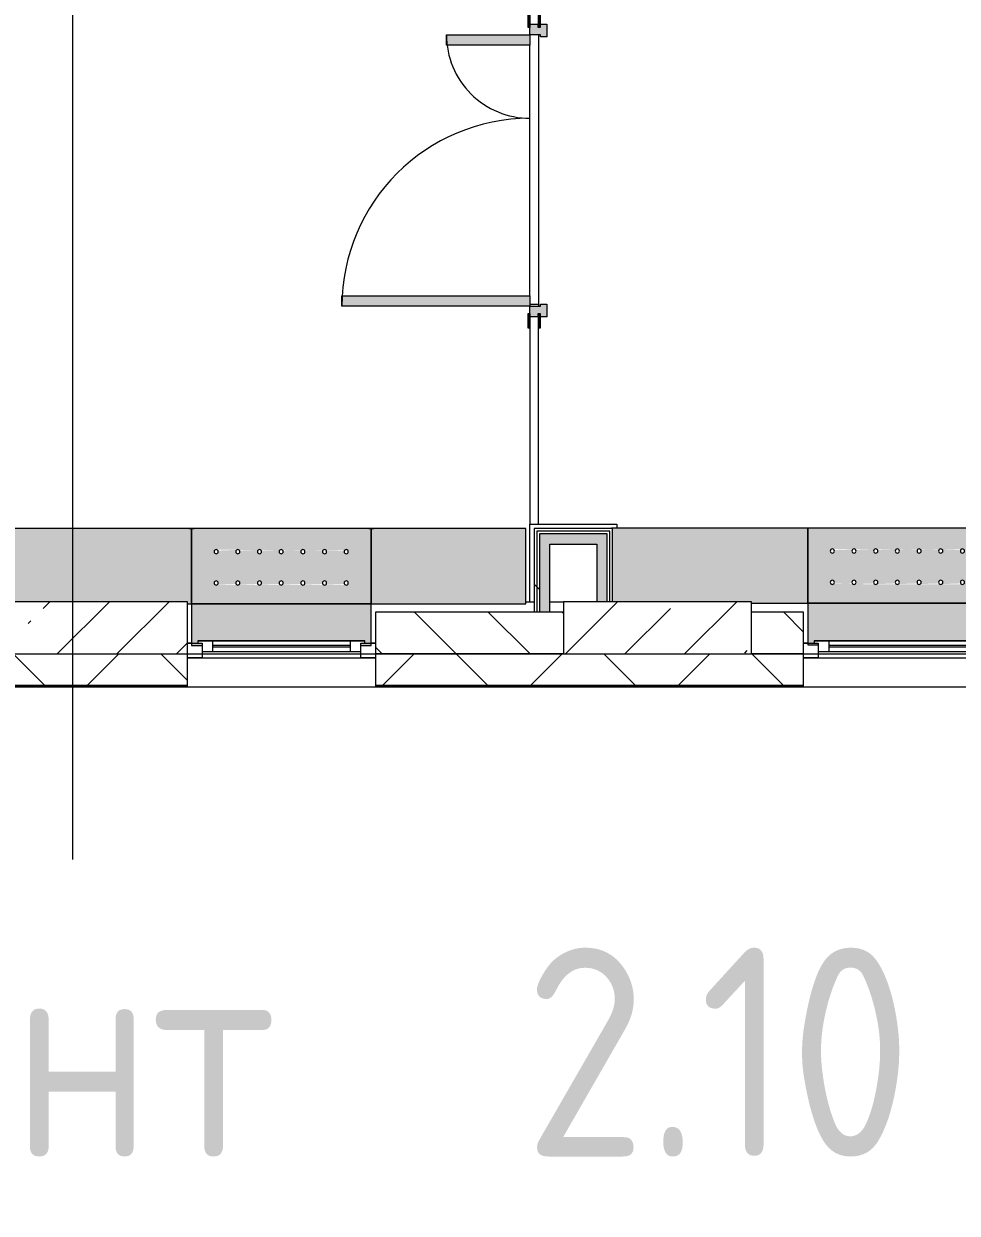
# Model space of a CAD drawing. Header units: millimetres. Extents: x 39815 to 261742, y -8553 to 29000.
# Drawn here: x 233879 to 238347, y -2778 to 2917 of the extents above; entities that cross this region are included whole.
import ezdxf

# ---------------------------------------------------------------- set-up
doc = ezdxf.new("R2010")
doc.units = ezdxf.units.MM
for name, color, linetype, lineweight, true_color in [('A-DOOR-2', 7, 'Continuous', 5, 0xaaaaaa), ('A-DOOR-3', 7, 'Continuous', 5, 0xe2e2e2), ('A-DOOR-FRAM-2', 7, 'Continuous', 5, 0xe2e2e2), ('A-DOOR-FRAM-3', 7, 'Continuous', 5, 0xaaaaaa), ('A-FLOR-1', 7, 'Continuous', 5, 0xaaaaaa), ('G-ANNO-TEXT-1', 7, 'Continuous', 9, 0x3c3c3c), ('I-WALL-1', 7, 'Continuous', 5, 0xe7e7e7), ('Знаки-2', 7, 'Continuous', 5, 0xd7cfbf)]:
    doc.layers.add(name, color=color, linetype=linetype, lineweight=lineweight, true_color=true_color)
for name, color, linetype, lineweight in [('A-GLAZ-2', 7, 'Continuous', 5), ('A-WALL-2', 7, 'Continuous', 9), ('A-WALL-4', 7, 'Continuous', 5), ('I-WALL-3', 7, 'Continuous', 5), ('S-COLS', 7, 'Continuous', 5), ('Знаки', 7, 'Continuous', 5)]:
    doc.layers.add(name, color=color, linetype=linetype, lineweight=lineweight)
doc.styles.add('GOST Common_4', font='GOST_Common.ttf', dxfattribs={"width": 0.9, "height": 1000})
pattern_1 = [(45, (134731.94, 0), (-530.33, 530.33), []), (135, (134731.94, 0), (-530.33, -530.33), [])]

# ---------------------------------------------------------------- blocks, each defined once
blk = doc.blocks.new('BSC_Колонна _Прямоугольная - 250х900-23282983-Общий план 2 этажа с размещением фрагментов 2_8-2_11')
at = {"layer": 'S-COLS'}
h = blk.add_hatch(dxfattribs=at)
h.set_pattern_fill('FP_103', color=256, style=0, pattern_type=2)
h.set_pattern_definition([(45, (-99480, -25), (-285.1231, 285.1231), []), (45, (-99194.88, -25), (-285.1231, 285.1231), [504.031, -100.806, 16.764, -84.042])])
h.paths.add_polyline_path([(450, -125), (450, 125), (-450, 125), (-450, -125), (375, -125)])
for p, q in [((450, 125), (-450, 125)), ((-450, 125), (-450, -125)), ((450, -125), (450, 125)), ((-450, -125), (450, -125))]:
    blk.add_line(p, q, dxfattribs=at)
blk = doc.blocks.new('BSC_Колонна _Прямоугольная - 250х900-V168-Общий план 2 этажа с размещением фрагментов 2_8-2_11')
at = {"layer": 'S-COLS'}
h = blk.add_hatch(dxfattribs=at)
h.set_pattern_fill('FP_105', color=256, style=0, pattern_type=2)
h.set_pattern_definition([(45, (-102180, -25), (-285.1231, 285.1231), []), (45, (-101894.88, -25), (-285.1231, 285.1231), [504.031, -100.806, 16.764, -84.042])])
h.paths.add_polyline_path([(450, -125), (446, 125), (-450, 125), (-450, -125), (446, -125)])
for p, q in [((450, 125), (-450, 125)), ((-450, 125), (-450, -125)), ((450, -125), (450, 125)), ((-450, -125), (450, -125))]:
    blk.add_line(p, q, dxfattribs=at)
blk = doc.blocks.new('120_Окно_СКБ_1Ст - 120_Окно_СКБ_1Ст 900х2500_h_ с форточкой-V212-Общий план 2 этажа с размещением фрагментов 2_8-2_11')
at = {"layer": 'A-GLAZ-2'}
for p, q in [((-450, -127), (-450, -57)), ((-450, -57), (-380, -57)), ((450, -57), (-450, -57)), ((-380, -57), (-380, -127)), ((380, -87), (-380, -87)), ((-380, -87), (-380, -127)), ((-330, -137), (-330, -87)), ((-330, -107), (330, -107)), ((330, -137), (330, -87)), ((380, -127), (380, -57)), ((380, -57), (450, -57)), ((380, -127), (380, -87)), ((450, -57), (450, -127)), ((-380, -127), (-450, -127)), ((-450, -127), (-430, -127)), ((-380, -127), (-400, -127)), ((-400, -127), (-400, -137)), ((-400, -137), (400, -137)), ((400, -137), (-400, -137)), ((330, -117), (-330, -117)), ((450, -127), (380, -127)), ((400, -127), (380, -127)), ((400, -137), (400, -127)), ((430, -127), (450, -127))]:
    blk.add_line(p, q, dxfattribs=at)
blk = doc.blocks.new('120_Окно_СКБ_1Ст - 120_Окно_СКБ_1Ст 900х2500_h_ с форточкой-V213-Общий план 2 этажа с размещением фрагментов 2_8-2_11')
at = {"layer": 'A-GLAZ-2'}
for p, q in [((-450, -127), (-450, -57)), ((-450, -57), (-380, -57)), ((450, -57), (-450, -57)), ((-380, -57), (-380, -127)), ((380, -87), (-380, -87)), ((-380, -87), (-380, -127)), ((-330, -137), (-330, -87)), ((-330, -107), (330, -107)), ((330, -137), (330, -87)), ((380, -127), (380, -57)), ((380, -57), (450, -57)), ((380, -127), (380, -87)), ((450, -57), (450, -127)), ((-380, -127), (-450, -127)), ((-450, -127), (-429.8, -127)), ((-380, -127), (-400, -127)), ((-400, -127), (-400, -137)), ((-400, -137), (400, -137)), ((400, -137), (-400, -137)), ((330, -117), (-330, -117)), ((450, -127), (380, -127)), ((400, -127), (380, -127)), ((400, -137), (400, -127)), ((430.2, -127), (450, -127))]:
    blk.add_line(p, q, dxfattribs=at)
blk = doc.blocks.new('Зашивка без перфорации М3_2_1 - М3_2_4-31137485-Общий план 2 этажа с размещением фрагментов 2_8-2_11')
at = {"layer": 'Знаки-2'}
blk.add_hatch(color=256, dxfattribs=at).paths.add_polyline_path([(156.6, 180), (-430, 180), (-430, -179.9), (310.2, -179.9), (310.2, 180)])
at = {"layer": 'Знаки'}
for p, q in [((310.2, 180), (-430, 180)), ((-430, 180), (-430, -179.9)), ((310.2, -179.9), (310.2, 180)), ((-430, -179.9), (310.2, -179.9))]:
    blk.add_line(p, q, dxfattribs=at)
blk = doc.blocks.new('Зашивка радиатора_ с перфорацией М1_1 - Зашивка радиатора_ с перфорацией М1_1-V299-Общий план 2 этажа с размещением фрагментов 2_8-2_11')
at = {"layer": 'Знаки-2'}
blk.add_hatch(color=256, dxfattribs=at).paths.add_polyline_path([(-430, 380), (-430, 180), (430, 180), (430, 380), (380, 380), (380, 368), (400, 368), (400, 358), (-400, 358), (-400, 368), (-380, 368), (-380, 380), (-400, 380)])
h = blk.add_hatch(color=256, dxfattribs=at)
h.paths.add_polyline_path([(430.2, 180), (-430, 180), (-430, -179.9), (430.2, -179.9), (430.2, 164.1)])
h.paths.add_polyline_path([(312.2, 90.4), (320.9, 85.4), (320.9, 75.4), (312.2, 70.4), (303.6, 75.4), (303.6, 85.4), (307.2, 89), (217.2, 85.4), (217.2, 75.4), (208.5, 70.4), (199.8, 75.4), (199.8, 85.4), (203.5, 89), (113.4, 85.4), (113.4, 75.4), (104.7, 70.4), (96.1, 75.4), (96.1, 85.4), (99.7, 89), (9.7, 85.4), (9.7, 75.4), (1, 70.4), (-7.7, 75.4), (-7.7, 85.4), (-4, 89), (-94.1, 85.4), (-94.1, 75.4), (-102.8, 70.4), (-111.4, 75.4), (-111.4, 85.4), (-107.8, 89), (-197.8, 85.4), (-197.8, 75.4), (-206.5, 70.4), (-215.2, 75.4), (-215.2, 85.4), (-211.5, 89), (-301.6, 85.4), (-301.6, 75.4), (-310.3, 70.4), (-318.9, 75.4), (-318.9, 85.4), (-310.3, 90.4), (-307.7, 90), (309.7, 90)])
h.paths.add_polyline_path([(104.7, -59.6), (113.4, -64.6), (113.4, -74.6), (109.7, -78.3), (199.8, -74.6), (199.8, -64.6), (208.5, -59.6), (217.2, -64.6), (217.2, -74.6), (213.5, -78.3), (303.6, -74.6), (303.6, -64.6), (312.2, -59.6), (320.9, -64.6), (320.9, -74.6), (312.2, -79.6), (309.7, -79.3), (-318.9, -74.6), (-318.9, -64.6), (-310.3, -59.6), (-301.6, -64.6), (-301.6, -74.6), (-305.3, -78.3), (-215.2, -74.6), (-215.2, -64.6), (-206.5, -59.6), (-197.8, -64.6), (-197.8, -74.6), (-201.5, -78.3), (-111.4, -74.6), (-111.4, -64.6), (-102.8, -59.6), (-94.1, -64.6), (-94.1, -74.6), (-97.8, -78.3), (-7.7, -74.6), (-7.7, -64.6), (1, -59.6), (9.7, -64.6), (9.7, -74.6), (6, -78.3), (96.1, -74.6), (96.1, -64.6), (102.2, -60)])
at = {"layer": 'Знаки'}
for p, q in [((-380, 380), (-430, 380)), ((-430, 380), (-430, 180)), ((430, 380), (380, 380)), ((430, 180), (430, 380)), ((-430, 180), (430, 180)), ((430.2, 180), (-430, 180)), ((-430, 180), (-430, -179.9)), ((430.2, -179.9), (430.2, 180)), ((-430, -179.9), (430.2, -179.9))]:
    blk.add_line(p, q, dxfattribs=at)
for centre, start, end in [((-310.3, 80.4), 180, 0), ((-310.3, 80.4), 0, 180), ((-206.5, 80.4), 0, 180), ((-206.5, 80.4), 180, 360), ((-102.8, 80.4), 0, 180), ((-102.8, 80.4), 180, 0), ((1, 80.4), 0, 180), ((1, 80.4), 180, 0), ((104.7, 80.4), 0, 180), ((104.7, 80.4), 180, 360), ((208.5, 80.4), 0, 180), ((208.5, 80.4), 180, 0), ((312.2, 80.4), 0, 180), ((312.2, 80.4), 180, 0), ((-310.3, -69.6), 0, 180), ((-310.3, -69.6), 180, 0), ((-206.5, -69.6), 0, 180), ((-206.5, -69.6), 180, 0), ((-102.8, -69.6), 0, 180), ((-102.8, -69.6), 180, 0), ((1, -69.6), 0, 180), ((1, -69.6), 180, 0), ((104.7, -69.6), 0, 180), ((104.7, -69.6), 180, 0), ((208.5, -69.6), 0, 180), ((208.5, -69.6), 180, 0), ((312.2, -69.6), 0, 180), ((312.2, -69.6), 180, 0)]:
    blk.add_arc(centre, 10, start, end, dxfattribs=at)
blk = doc.blocks.new('Зашивка без перфорации М3_2_1 - М3_2_3-31137425-Общий план 2 этажа с размещением фрагментов 2_8-2_11')
at = {"layer": 'Знаки-2'}
blk.add_hatch(color=256, dxfattribs=at).paths.add_polyline_path([(-430, 180), (-430, -179.9), (505.6, -176.9), (505.6, 173.1), (-159.4, 173.1), (-159.4, 180)])
at = {"layer": 'Знаки'}
for p, q in [((-159.4, 180), (-430, 180)), ((-430, 180), (-430, -179.9)), ((-430, -179.9), (510.2, -179.9))]:
    blk.add_line(p, q, dxfattribs=at)
blk = doc.blocks.new('Зашивка радиатора_ с перфорацией М1_1 - Зашивка радиатора_ с перфорацией М1_1-V305-Общий план 2 этажа с размещением фрагментов 2_8-2_11')
at = {"layer": 'Знаки-2'}
blk.add_hatch(color=256, dxfattribs=at).paths.add_polyline_path([(-430, 380), (-430, 180), (430, 180), (430, 380), (379.8, 380), (379.8, 371.1), (399.8, 371.1), (399.8, 361.1), (-400.2, 361.1), (-400.2, 371.1), (-380.2, 371.1), (-380.2, 380), (-404.7, 380)])
h = blk.add_hatch(color=256, dxfattribs=at)
h.paths.add_polyline_path([(430.2, 180), (-430, 180), (-426.2, -179.9), (430.2, -179.9), (430.2, 167.3)])
h.paths.add_polyline_path([(104.7, 90.4), (320.9, 85.4), (320.9, 75.4), (312.2, 70.4), (303.6, 75.4), (303.6, 85.4), (307.2, 89), (217.2, 85.4), (217.2, 75.4), (208.5, 70.4), (199.8, 75.4), (199.8, 85.4), (203.5, 89), (113.4, 85.4), (113.4, 75.4), (104.7, 70.4), (96.1, 75.4), (96.1, 85.4), (99.7, 89), (9.7, 85.4), (9.7, 75.4), (1, 70.4), (-7.7, 75.4), (-7.7, 85.4), (-4, 89), (-94.1, 85.4), (-94.1, 75.4), (-102.8, 70.4), (-111.4, 75.4), (-111.4, 85.4), (-107.8, 89), (-197.8, 85.4), (-197.8, 75.4), (-206.5, 70.4), (-215.2, 75.4), (-215.2, 85.4), (-211.5, 89), (-301.6, 85.4), (-301.6, 75.4), (-310.3, 70.4), (-318.9, 75.4), (-318.9, 85.4), (-310.3, 90.4), (-307.7, 90), (1, 90.4)])
h.paths.add_polyline_path([(-102.8, -59.6), (-94.1, -64.6), (-94.1, -74.6), (-97.8, -78.3), (-7.7, -74.6), (-7.7, -64.6), (1, -59.6), (9.7, -64.6), (9.7, -74.6), (6, -78.3), (96.1, -74.6), (96.1, -64.6), (104.7, -59.6), (113.4, -64.6), (113.4, -74.6), (109.7, -78.3), (199.8, -74.6), (199.8, -64.6), (208.5, -59.6), (217.2, -64.6), (217.2, -74.6), (213.5, -78.3), (303.6, -74.6), (303.6, -64.6), (312.2, -59.6), (320.9, -64.6), (320.9, -74.6), (312.2, -79.6), (309.7, -79.3), (-318.9, -74.6), (-318.9, -64.6), (-310.3, -59.6), (-301.6, -64.6), (-301.6, -74.6), (-305.3, -78.3), (-215.2, -74.6), (-215.2, -64.6), (-206.5, -59.6), (-197.8, -64.6), (-197.8, -74.6), (-201.5, -78.3), (-111.4, -74.6), (-111.4, -64.6), (-105.3, -60)])
at = {"layer": 'Знаки'}
for p, q in [((-380.2, 380), (-430, 380)), ((-430, 380), (-430, 180)), ((430, 380), (379.8, 380)), ((430, 180), (430, 380)), ((-430, 180), (430, 180)), ((430.2, 180), (-430, 180)), ((-430, 180), (-430, -163.9)), ((430.2, -179.9), (430.2, 180)), ((-426.2, -179.9), (430.2, -179.9))]:
    blk.add_line(p, q, dxfattribs=at)
for centre, start, end in [((-310.3, 80.4), 180, 0), ((-310.3, 80.4), 0, 180), ((-206.5, 80.4), 0, 180), ((-206.5, 80.4), 180, 360), ((-102.8, 80.4), 0, 180), ((-102.8, 80.4), 180, 0), ((1, 80.4), 0, 180), ((1, 80.4), 180, 0), ((104.7, 80.4), 0, 180), ((104.7, 80.4), 180, 360), ((208.5, 80.4), 0, 180), ((208.5, 80.4), 180, 0), ((312.2, 80.4), 0, 180), ((312.2, 80.4), 180, 0), ((-310.3, -69.6), 0, 180), ((-310.3, -69.6), 180, 0), ((-206.5, -69.6), 0, 180), ((-206.5, -69.6), 180, 0), ((-102.8, -69.6), 0, 180), ((-102.8, -69.6), 180, 0), ((1, -69.6), 0, 180), ((1, -69.6), 180, 0), ((104.7, -69.6), 0, 180), ((104.7, -69.6), 180, 0), ((208.5, -69.6), 0, 180), ((208.5, -69.6), 180, 0), ((312.2, -69.6), 0, 180), ((312.2, -69.6), 180, 0)]:
    blk.add_arc(centre, 10, start, end, dxfattribs=at)
blk = doc.blocks.new('Зашивка без перфорации М3_2_1 - М3_2_3-V307-Общий план 2 этажа с размещением фрагментов 2_8-2_11')
at = {"layer": 'Знаки-2'}
blk.add_hatch(color=256, dxfattribs=at).paths.add_polyline_path([(-410, 180), (-430, 180), (-430, -179.9), (510.2, -179.9), (510.2, 145), (490, 145), (490, 170), (-410, 170)])
at = {"layer": 'Знаки'}
for p, q in [((-410, 180), (-430, 180)), ((-430, 180), (-430, -179.9)), ((510.2, -179.9), (510.2, 145)), ((-430, -179.9), (510.2, -179.9))]:
    blk.add_line(p, q, dxfattribs=at)
blk = doc.blocks.new('Зашивка_ опоясывающая панель - Зашивка_ опоясывающая панель Т2_1-V318-Общий план 2 этажа с размещением фрагментов 2_8-2_11')
at = {"layer": 'Знаки-2'}
blk.add_hatch(color=256, dxfattribs=at).paths.add_polyline_path([(-406, 179.9), (-406, 180), (-418.8, 179.9)])
at = {"layer": 'Знаки'}
blk.add_line((-430, 180), (-406, 180), dxfattribs=at)
blk = doc.blocks.new('Зашивка_ опоясывающая панель - Зашивка_ опоясывающая панель Т2_1-V319-Общий план 2 этажа с размещением фрагментов 2_8-2_11')
at = {"layer": 'Знаки-2'}
blk.add_hatch(color=256, dxfattribs=at).paths.add_polyline_path([(-406, 179.9), (-406, 180), (-418.6, 179.9)])
at = {"layer": 'Знаки'}
blk.add_line((-430, 180), (-406, 180), dxfattribs=at)
blk = doc.blocks.new('Зашивка_ опоясывающая панель - Зашивка_ опоясывающая панель Т2_1-V315-Общий план 2 этажа с размещением фрагментов 2_8-2_11')
at = {"layer": 'Знаки'}
blk.add_line((-430, 180), (-406, 180), dxfattribs=at)
blk = doc.blocks.new('110_Дверь_СКБ_2Ст - Д-5_п__в составе перегородки _не входит в спец__-32680317-Общий план 2 этажа с размещением фрагментов 2_8-2_11')
at = {"layer": 'A-DOOR-3'}
h = blk.add_hatch(color=256, dxfattribs=at)
h.paths.add_polyline_path([(712.5, -20), (712.5, 60), (652.5, 60), (652.5, 30), (662.5, 30), (662.5, -20)])
h.paths.add_polyline_path([(-627.5, 60), (-687.5, 60), (-687.5, -20), (-637.5, -20), (-637.5, 30), (-627.5, 30)])
for points in [[(-587.5, -420), (-587.5, -20), (-637.5, -20), (-637.5, -420), (-620.1, -420)], [(662.5, -20), (612.5, -20), (612.5, -920), (662.5, -920)]]:
    blk.add_hatch(color=256, dxfattribs=at).paths.add_polyline_path(points)
at = {"layer": 'A-DOOR-FRAM-2'}
for points in [[(-672.5, 28), (-742.5, 28), (-742.5, 20), (-672.5, 20)], [(767.5, 28), (697.5, 28), (697.5, 20), (767.5, 20)], [(-672.5, -20), (-742.5, -20), (-742.5, -28), (-672.5, -28)], [(767.5, -20), (697.5, -20), (697.5, -28), (767.5, -28)]]:
    blk.add_hatch(color=256, dxfattribs=at).paths.add_polyline_path(points)
at = {"layer": 'A-DOOR-2'}
for p, q in [((-637.5, -20), (-587.5, -20)), ((-637.5, -420), (-637.5, -20)), ((-587.5, -20), (-587.5, -420)), ((612.5, -20), (662.5, -20)), ((612.5, -920), (612.5, -20)), ((662.5, -20), (662.5, -920)), ((-587.5, -420), (-637.5, -420)), ((662.5, -920), (612.5, -920))]:
    blk.add_line(p, q, dxfattribs=at)
for centre, radius, start, end in [((-637.5, -20), 400, 270, 0), ((662.5, -20), 900, 180, 270)]:
    blk.add_arc(centre, radius, start, end, dxfattribs=at)
at = {"layer": 'A-DOOR-FRAM-3'}
for p, q in [((-687.5, 60), (-627.5, 60)), ((-687.5, -20), (-687.5, 60)), ((-627.5, 60), (-627.5, 30)), ((652.5, 60), (712.5, 60)), ((652.5, 30), (652.5, 60)), ((712.5, 60), (712.5, -20)), ((-742.5, 28), (-672.5, 28)), ((-742.5, 20), (-742.5, 28)), ((-672.5, 20), (-742.5, 20)), ((-687.5, 20), (-672.5, 20)), ((-687.5, 19), (-687.5, 20)), ((-672.5, 19), (-687.5, 19)), ((-672.5, 28), (-672.5, 20)), ((-672.5, 20), (-672.5, 19)), ((-637.5, 30), (-637.5, -20)), ((-627.5, 30), (-637.5, 30)), ((662.5, 30), (652.5, 30)), ((662.5, -20), (662.5, 30)), ((697.5, 20), (697.5, 28)), ((697.5, 28), (767.5, 28)), ((697.5, 19), (697.5, 20)), ((697.5, 20), (712.5, 20)), ((767.5, 20), (697.5, 20)), ((712.5, 19), (697.5, 19)), ((712.5, 20), (712.5, 19)), ((767.5, 28), (767.5, 20)), ((-742.5, -20), (-672.5, -20)), ((-742.5, -28), (-742.5, -20)), ((-672.5, -28), (-742.5, -28)), ((-637.5, -20), (-687.5, -20)), ((-672.5, -20), (-672.5, -28)), ((712.5, -20), (662.5, -20)), ((697.5, -28), (697.5, -20)), ((697.5, -20), (767.5, -20)), ((767.5, -28), (697.5, -28)), ((767.5, -20), (767.5, -28))]:
    blk.add_line(p, q, dxfattribs=at)

msp = doc.modelspace()

# ---------------------------------------------------------------- hatches: boundary and pattern name
at = {"layer": 'A-WALL-4'}
h = msp.add_hatch(dxfattribs=at)
h.set_pattern_fill('FP_71', color=256, style=0, pattern_type=2)
h.set_pattern_definition([(135, (134731.94, 0), (-176.7767, -176.7767), [])])
h.paths.add_polyline_path([(257561.9, -100), (257561.9, 100), (256761.9, 100), (256761.9, -100), (257309.6, -100)])
h.paths.add_polyline_path([(244562.7, -100), (244961.9, -100), (244961.9, 100), (243661.9, 100), (243661.9, -100), (244008.5, -100)])
h.paths.add_polyline_path([(248161.9, -100), (248411.9, -100), (248411.9, 100), (248161.9, 100)])
h.paths.add_polyline_path([(253984.3, -100), (254061.9, -100), (254061.9, 100), (253561.9, 100), (253561.9, -100)])
h.paths.add_polyline_path([(249311.9, -100), (250361.9, -100), (250361.9, 100), (249311.9, 100)])
h.paths.add_polyline_path([(238511.9, -100), (239561.9, -100), (239561.9, 100), (238511.9, 100)])
h.paths.add_polyline_path([(233478.5, -100), (233761.9, -100), (233761.9, 100), (230411.9, 100), (230411.9, -100), (232924.3, -100)])
h.paths.add_polyline_path([(237361.9, -100), (237611.9, -100), (237611.9, 100), (237361.9, 100)])
h.paths.add_polyline_path([(235561.9, -100), (236461.9, -100), (236461.9, 100), (235561.9, 100)])
h.paths.add_polyline_path([(229511.9, -100), (229511.9, 100), (229261.9, 100), (229261.9, -100)])
h.paths.add_polyline_path([(227461.9, -100), (227461.9, 100), (226661.9, 100), (226661.9, -100), (227382.2, -100)])
h = msp.add_hatch(dxfattribs=at)
h.set_pattern_fill('FP_61', color=256, style=0, pattern_type=2)
h.set_pattern_definition([(45, (134731.94, 0), (-353.5534, 353.5534), []), (135, (134731.94, 0), (-353.5534, -353.5534), [])])
h.paths.add_polyline_path([(257561.9, -250), (257561.9, -100), (256761.9, -100), (256761.9, -250), (257309.6, -250)])
h.paths.add_polyline_path([(255092.7, -250), (255861.9, -250), (255861.9, -100), (254961.9, -100), (254961.9, -250)])
h.paths.add_polyline_path([(259526.4, -250), (259811.9, -250), (259811.9, -100), (258461.9, -100), (258461.9, -250), (258972.2, -250)])
h.paths.add_polyline_path([(247333.8, -250), (248411.9, -250), (248411.9, -100), (247261.9, -100), (247261.9, -250)])
h.paths.add_polyline_path([(244562.7, -250), (244961.9, -250), (244961.9, -100), (243661.9, -100), (243661.9, -250), (244008.5, -250)])
h.paths.add_polyline_path([(242761.9, -250), (242761.9, -100), (241861.9, -100), (241861.9, -250), (242345.9, -250)])
h.paths.add_polyline_path([(249311.9, -250), (250361.9, -250), (250361.9, -100), (249311.9, -100)])
h.paths.add_polyline_path([(254061.9, -250), (254061.9, -100), (252661.9, -100), (252661.9, -250), (253984.3, -250)])
h.paths.add_polyline_path([(230707.4, -250), (234661.9, -250), (234661.9, -100), (230411.9, -100), (230411.9, -250)])
h.paths.add_polyline_path([(238511.9, -250), (239561.9, -250), (239561.9, -100), (238511.9, -100)])
h.paths.add_polyline_path([(237358, -250), (237611.9, -250), (237611.9, -100), (235561.9, -100), (235561.9, -250), (236803.7, -250)])
h.paths.add_polyline_path([(229511.9, -250), (229511.9, -100), (228361.9, -100), (228361.9, -250), (229261.9, -250)])
h.paths.add_polyline_path([(224056.9, -250), (225761.9, -250), (225761.9, -100), (223941.9, -100), (223941.9, -250)])
h.paths.add_polyline_path([(227382.2, -250), (227461.9, -250), (227461.9, -100), (226661.9, -100), (226661.9, -250), (226827.9, -250)])
at = {"layer": 'I-WALL-1'}
for points in [[(236621.9, 425), (236671.9, 425), (236671.9, 475), (236346.9, 475), (236346.9, 425), (236396.9, 425)], [(236396.9, 100), (236396.9, 425), (236346.9, 425), (236346.9, 100)], [(236671.9, 150), (236671.9, 425), (236621.9, 425), (236621.9, 150)]]:
    msp.add_hatch(color=256, dxfattribs=at).paths.add_polyline_path(points)
at = {"layer": 'I-WALL-3'}
h = msp.add_hatch(dxfattribs=at)
h.set_pattern_fill('FP_176', color=256, style=0, pattern_type=2)
h.set_pattern_definition(pattern_1)
h.paths.add_polyline_path([(236334.4, 100), (236334.4, 487.5), (236321.9, 487.5), (236321.9, 100)])
h = msp.add_hatch(dxfattribs=at)
h.set_pattern_fill('FP_176', color=256, style=0, pattern_type=2)
h.set_pattern_definition(pattern_1)
h.paths.add_polyline_path([(236334.4, 100), (236346.9, 100), (236346.9, 475), (236334.4, 475), (236334.4, 155.9)])
h = msp.add_hatch(dxfattribs=at)
h.set_pattern_fill('FP_176', color=256, style=0, pattern_type=2)
h.set_pattern_definition(pattern_1)
h.paths.add_polyline_path([(236682.5, 150), (236684.4, 150), (236684.4, 475), (236671.9, 475), (236671.9, 150)])
h = msp.add_hatch(dxfattribs=at)
h.set_pattern_fill('FP_176', color=256, style=0, pattern_type=2)
h.set_pattern_definition(pattern_1)
h.paths.add_polyline_path([(236696.9, 150), (236696.9, 487.5), (236684.4, 487.5), (236684.4, 150), (236695, 150)])

# ---------------------------------------------------------------- linework, layer by layer
at = {"layer": 'A-FLOR-1'}
for p, q in [((236301.9, 1575), (236341.9, 1575)), ((236341.9, 1575), (236341.9, 1565)), ((236301.9, 150), (236301.9, 521)), ((236341.9, 521), (236717.9, 521)), ((236717.9, 521), (236717.9, 503.1))]:
    msp.add_line(p, q, dxfattribs=at)
at = {"layer": 'A-WALL-2'}
for p, q in [((236321.9, 487.5), (236321.9, 425)), ((236334.4, 487.5), (236334.4, 100)), ((236684.4, 487.5), (236334.4, 487.5)), ((236346.9, 475), (236346.9, 100)), ((236671.9, 475), (236346.9, 475)), ((236671.9, 150), (236671.9, 475)), ((236684.4, 150), (236684.4, 487.5)), ((235561.9, -100), (236461.9, -100)), ((236461.9, -100), (235561.9, -100)), ((237361.9, -100), (237611.9, -100)), ((237611.9, -100), (237361.9, -100)), ((230411.9, -250), (234661.9, -250)), ((230411.9, -253), (234661.9, -253)), ((235561.9, -250), (237611.9, -250)), ((235561.9, -253), (237611.9, -253))]:
    msp.add_line(p, q, dxfattribs=at)
at = {"layer": 'A-WALL-4'}
for p, q in [((236461.9, 100), (235561.9, 100)), ((235561.9, 100), (235561.9, -258)), ((237611.9, 100), (237361.9, 100)), ((237611.9, -258), (237611.9, 100)), ((234661.9, -258), (234661.9, -100)), ((234661.9, -100), (235561.9, -100)), ((237611.9, -100), (238511.9, -100)), ((227461.9, -258), (241861.9, -258))]:
    msp.add_line(p, q, dxfattribs=at)
at = {"layer": 'G-ANNO-TEXT-1'}
msp.add_line((234111.5, 6391.2), (234111.5, -1084.5), dxfattribs=at)
at = {"layer": 'I-WALL-3'}
for p, q in [((236341.9, 2865), (236341.9, 1575)), ((236301.9, 1615), (236301.9, 2815)), ((236301.9, 1460), (236301.9, 521)), ((236341.9, 521), (236341.9, 1460)), ((236301.9, 521), (236341.9, 521)), ((236321.9, 500), (236321.9, 100)), ((236696.9, 500), (236321.9, 500)), ((236696.9, 150), (236696.9, 500)), ((236396.9, 100), (236396.9, 425)), ((236396.9, 425), (236621.9, 425)), ((236621.9, 425), (236621.9, 150)), ((236281.9, 150), (236321.9, 150)), ((236396.9, 150), (236461.9, 150))]:
    msp.add_line(p, q, dxfattribs=at)

# ---------------------------------------------------------------- block references
at = {"layer": 'A-DOOR-2', "rotation": 270}
msp.add_blockref('110_Дверь_СКБ_2Ст - Д-5_п__в составе перегородки _не входит в спец__-32680317-Общий план 2 этажа с размещением фрагментов 2_8-2_11', (236321.9, 2227.5), dxfattribs=at)
at = {"layer": 'A-GLAZ-2', "rotation": 180}
for name, p in [('120_Окно_СКБ_1Ст - 120_Окно_СКБ_1Ст 900х2500_h_ с форточкой-V212-Общий план 2 этажа с размещением фрагментов 2_8-2_11', (235111.9, -175)), ('120_Окно_СКБ_1Ст - 120_Окно_СКБ_1Ст 900х2500_h_ с форточкой-V213-Общий план 2 этажа с размещением фрагментов 2_8-2_11', (238061.9, -175))]:
    msp.add_blockref(name, p, dxfattribs=at)
at = {"layer": 'S-COLS'}
for name, p in [('BSC_Колонна _Прямоугольная - 250х900-23282983-Общий план 2 этажа с размещением фрагментов 2_8-2_11', (234211.9, 25)), ('BSC_Колонна _Прямоугольная - 250х900-V168-Общий план 2 этажа с размещением фрагментов 2_8-2_11', (236911.9, 25))]:
    msp.add_blockref(name, p, dxfattribs=at)
at = {"layer": 'Знаки', "rotation": 180}
for name, p in [('Зашивка без перфорации М3_2_1 - М3_2_3-V307-Общий план 2 этажа с размещением фрагментов 2_8-2_11', (234251.9, 320)), ('Зашивка радиатора_ с перфорацией М1_1 - Зашивка радиатора_ с перфорацией М1_1-V299-Общий план 2 этажа с размещением фрагментов 2_8-2_11', (235111.9, 320)), ('Зашивка без перфорации М3_2_1 - М3_2_4-31137485-Общий план 2 этажа с размещением фрагментов 2_8-2_11', (235851.9, 320)), ('Зашивка без перфорации М3_2_1 - М3_2_3-31137425-Общий план 2 этажа с размещением фрагментов 2_8-2_11', (237202.6, 323.1)), ('Зашивка радиатора_ с перфорацией М1_1 - Зашивка радиатора_ с перфорацией М1_1-V305-Общий план 2 этажа с размещением фрагментов 2_8-2_11', (238061.7, 323.1))]:
    msp.add_blockref(name, p, dxfattribs=at)
at = {"layer": 'Знаки'}
for name, p in [('Зашивка_ опоясывающая панель - Зашивка_ опоясывающая панель Т2_1-V318-Общий план 2 этажа с размещением фрагментов 2_8-2_11', (235100.7, 320)), ('Зашивка_ опоясывающая панель - Зашивка_ опоясывающая панель Т2_1-V319-Общий план 2 этажа с размещением фрагментов 2_8-2_11', (235960.5, 320)), ('Зашивка_ опоясывающая панель - Зашивка_ опоясывающая панель Т2_1-V315-Общий план 2 этажа с размещением фрагментов 2_8-2_11', (238048.4, 323.1))]:
    msp.add_blockref(name, p, dxfattribs=at)

# ---------------------------------------------------------------- texts
at = {"layer": 'G-ANNO-TEXT-1', "char_height": 1000, "attachment_point": 1, "style": 'GOST Common_4'}
for s, insert, width in [('Фрагмент', (229893.4, -1506.7), 7070.884), (' 2.10', (235727.5, -1506.7), 2849.999)]:
    msp.add_mtext(s, dxfattribs=dict(at, insert=insert, width=width))

doc.saveas('drawing.dxf')
